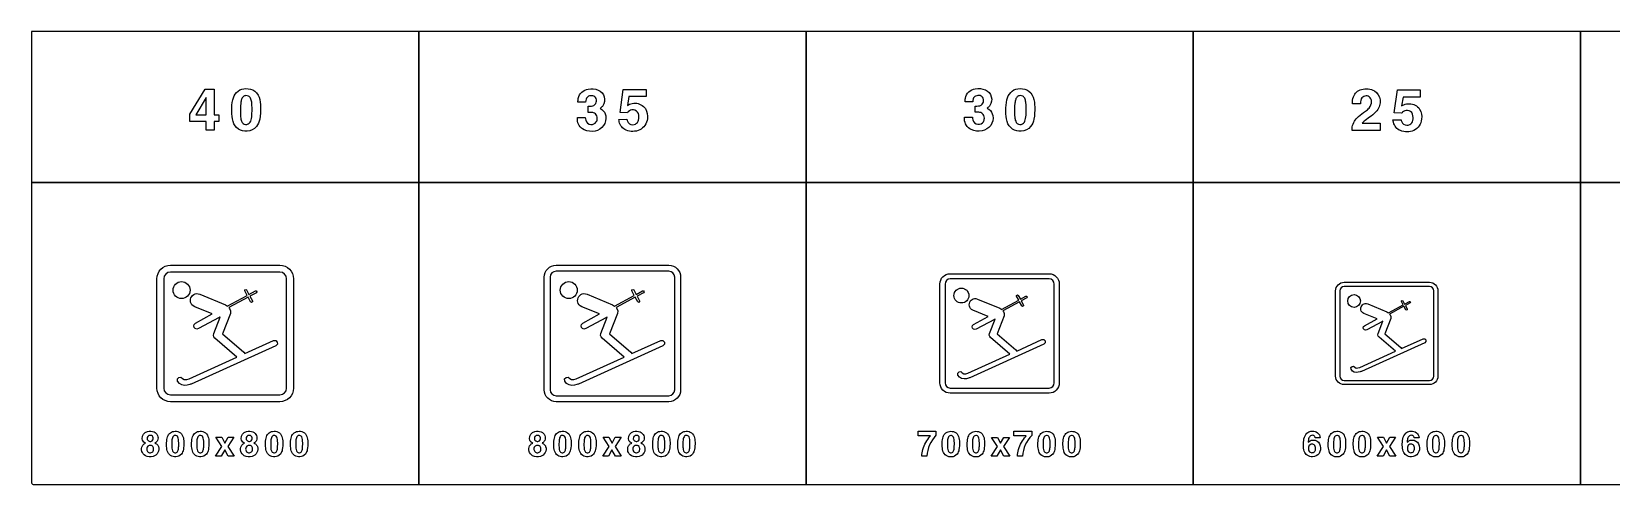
# Model space of a CAD drawing. Extents: x 0 to 18160, y 0 to 2655.
# Drawn here: x 0 to 9262, y 0 to 2655 of the extents above; entities that cross this region are included whole.
import ezdxf

# ---------------------------------------------------------------- set-up
doc = ezdxf.new("R2010")
doc.units = 0
doc.header["$MEASUREMENT"] = 0

msp = doc.modelspace()

# ---------------------------------------------------------------- linework, layer by layer
for points in [[(0, 1770), (2270, 1770), (2270, 2655), (0, 2655)], [(2270, 1770), (4540, 1770), (4540, 2655), (2270, 2655)], [(4540, 1770), (6810, 1770), (6810, 2655), (4540, 2655)], [(6810, 1770), (9080, 1770), (9080, 2655), (6810, 2655)], [(9080, 1770), (11350, 1770), (11350, 2655), (9080, 2655)], [(927.496, 2171.35), (1017.9, 2317.79), (1070.98, 2317.79), (1070.98, 2166.57), (1097.95, 2166.57), (1097.95, 2128.53), (1070.98, 2128.53), (1070.98, 2076.28), (1023.46, 2076.28), (1023.46, 2128.53), (927.496, 2128.53)], [(1023.46, 2269.13), (963.474, 2166.57), (1023.46, 2166.57)], [(2270, 0), (4540, 0), (4540, 1770), (2270, 1770)], [(4540, 0), (6810, 0), (6810, 1770), (4540, 1770)], [(6810, 0), (9080, 0), (9080, 1770), (6810, 1770)], [(9080, 0), (11350, 0), (11350, 1770), (9080, 1770)], [(1115.2, 221.769), (1080.08, 276.319), (1114.84, 276.319), (1133.11, 242.267), (1151.83, 276.319), (1185.98, 276.319), (1150.44, 222.29), (1186.95, 166.272), (1152.4, 166.272), (1132.54, 202.362), (1112.14, 166.272), (1077.99, 166.272)], [(3385.19, 221.769), (3350.07, 276.319), (3384.84, 276.319), (3403.11, 242.267), (3421.83, 276.319), (3455.97, 276.319), (3420.43, 222.29), (3456.95, 166.271), (3422.4, 166.271), (3402.54, 202.361), (3382.14, 166.271), (3347.99, 166.271)], [(5662.41, 221.387), (5627.29, 275.936), (5662.06, 275.936), (5680.33, 241.884), (5699.05, 275.936), (5733.19, 275.936), (5697.65, 221.908), (5734.17, 165.889), (5699.62, 165.889), (5679.76, 201.979), (5659.35, 165.889), (5625.21, 165.889)], [(7925.79, 221.523), (7890.67, 276.072), (7925.43, 276.072), (7943.7, 242.02), (7962.42, 276.072), (7996.57, 276.072), (7961.03, 222.044), (7997.54, 166.025), (7962.99, 166.025), (7943.13, 202.115), (7922.73, 166.025), (7888.58, 166.025)]]:
    msp.add_lwpolyline(points, close=True)
for points in [[(1173.29, 2191.65, -0.0563084), (1179.33, 2254.48, -0.130301), (1201.53, 2298.28, -0.174843), (1243.35, 2319.69, -0.147552), (1296.47, 2313.05, -0.192146), (1333.28, 2269.88, -0.0833996), (1342.52, 2212.85, -0.0545507), (1337.51, 2142.08, -0.116773), (1318.43, 2098, -0.221099), (1263.57, 2070.32, -0.162564), (1212.11, 2082.84, -0.174743), (1180.84, 2128.26, -0.0640867), (1173.37, 2186.95)], [(3199.84, 2150.87), (3246.2, 2150.87, 0.0411845), (3248.26, 2135.66, 0.335066), (3278.75, 2110.39, 0.276505), (3310.74, 2124.92, 0.158203), (3316.31, 2145.65, 0.0878221), (3313.34, 2161.57, 0.217575), (3294.82, 2178.43, 0.0882727), (3273.57, 2181.56), (3262.75, 2181.56), (3262.75, 2216.82, 0.0282129), (3282.34, 2217.42, 0.50028), (3309.32, 2262.91, 0.235001), (3290.79, 2277.96, 0.165496), (3265.12, 2275.67, 0.220849), (3250.9, 2259.12, 0.055705), (3248.02, 2240.92), (3203.2, 2240.92, -0.0488003), (3204.97, 2263.51, -0.30773), (3262.59, 2318.01, -0.146685), (3322.07, 2312.08, -0.469869), (3348.61, 2219.31, -0.0891152), (3336.57, 2207.54), (3332.3, 2204.54, -0.0245333), (3343.48, 2198.14, -0.202429), (3365.75, 2161.45, -0.422325), (3303.08, 2072, -0.154301), (3238.98, 2079.19, -0.287878), (3199.96, 2139.89, -0.0143877)], [(3442.43, 2139.57), (3489.39, 2141.35, 0.0452719), (3495.79, 2125.12, 0.0567733), (3500.53, 2118.25, 0.070207), (3504.95, 2114.77, 0.264984), (3540.97, 2112.87, 0.20748), (3558.38, 2135.98, 0.147389), (3557.24, 2174.01, 0.308532), (3527.86, 2195.42, 0.215743), (3498.08, 2185.19, 0.028781), (3492.71, 2178.95), (3450.09, 2180.96), (3467.91, 2315.64), (3601.95, 2315.64), (3601.95, 2273.77), (3501.51, 2273.77), (3492.55, 2221.76, -0.0211252), (3505.46, 2229.3, -0.121371), (3538.8, 2235.15, -0.244671), (3598.59, 2203.2, -0.173069), (3610.16, 2144.07, -0.256779), (3564.98, 2078.08, -0.199585), (3485.44, 2077.01, -0.245625), (3445.16, 2125.91, -0.0170062)], [(5469.08, 2152.29), (5515.45, 2152.29, 0.0411845), (5517.5, 2137.08, 0.335066), (5547.99, 2111.8, 0.276505), (5579.98, 2126.34, 0.158203), (5585.55, 2147.07, 0.0878221), (5582.59, 2162.99, 0.217575), (5564.07, 2179.85, 0.0882727), (5542.82, 2182.97), (5532, 2182.97), (5532, 2218.24, 0.0282129), (5551.59, 2218.83, 0.50028), (5578.56, 2264.33, 0.235001), (5560.04, 2279.38, 0.165496), (5534.37, 2277.09, 0.220849), (5520.15, 2260.54, 0.055705), (5517.27, 2242.33), (5472.44, 2242.33, -0.0488003), (5474.22, 2264.92, -0.30773), (5531.84, 2319.43, -0.146685), (5591.32, 2313.5, -0.469869), (5617.86, 2220.73, -0.0891152), (5605.81, 2208.96), (5601.55, 2205.96, -0.0245333), (5612.72, 2199.56, -0.202429), (5635, 2162.87, -0.422325), (5572.32, 2073.41, -0.154301), (5508.22, 2080.6, -0.287878), (5469.2, 2141.31, -0.0143877)], [(5711.68, 2191.65, -0.0563084), (5717.72, 2254.48, -0.130301), (5739.91, 2298.28, -0.174843), (5781.74, 2319.69, -0.147552), (5834.86, 2313.05, -0.192146), (5871.67, 2269.88, -0.0833996), (5880.91, 2212.85, -0.0545507), (5875.89, 2142.08, -0.116773), (5856.82, 2098, -0.221099), (5801.96, 2070.32, -0.162564), (5750.5, 2082.84, -0.174743), (5719.22, 2128.26, -0.0640867), (5711.76, 2186.95)], [(7741.06, 2074.79, -0.0640343), (7742.32, 2095.72, -0.161687), (7778.14, 2156.27, -0.0283718), (7819.97, 2188.65, 0.0545111), (7840.86, 2206.58, 0.192461), (7855.83, 2246.12, 0.234238), (7842.24, 2272.5, 0.196223), (7816.93, 2277.28, 0.252425), (7795.01, 2260.1, 0.0856617), (7790.86, 2243.08, 0.0202329), (7790.15, 2231.39), (7743.51, 2231.39, -0.0983795), (7749.55, 2272.7, -0.245047), (7795.72, 2315.83, -0.207102), (7872.69, 2307.49, -0.233443), (7905.15, 2255.16, -0.20961), (7886.99, 2190.98, -0.0785124), (7853.06, 2159.51, 0.0107372), (7817.24, 2133.72, 0.0665092), (7801.37, 2117.68), (7905.86, 2117.68), (7905.86, 2074.79)], [(1224.67, 2161.12, 0.0124589), (1225.19, 2154.8, 0.0668192), (1230.8, 2129.4, 0.615362), (1281.7, 2123.79, 0.0726881), (1287.15, 2136.83, 0.0588562), (1291.85, 2174.11, 0.0389037), (1290.23, 2241.09, 0.084671), (1283.64, 2264.43, 0.156013), (1272.18, 2276.6, 0.143208), (1256.47, 2279.56, 0.172584), (1240.71, 2273.36, 0.132565), (1230.76, 2257.8, 0.0498315), (1226.21, 2236.08, 0.0368731)], [(5763.06, 2161.12, 0.0124589), (5763.57, 2154.8, 0.0668192), (5769.18, 2129.4, 0.615362), (5820.09, 2123.79, 0.0726881), (5825.54, 2136.83, 0.0588562), (5830.24, 2174.11, 0.0389037), (5828.62, 2241.09, 0.084671), (5822.02, 2264.43, 0.156013), (5810.57, 2276.6, 0.143208), (5794.85, 2279.56, 0.172584), (5779.09, 2273.36, 0.132565), (5769.14, 2257.8, 0.0498315), (5764.6, 2236.08, 0.0368731)], [(7981.21, 2136.73), (8028.17, 2138.5, 0.0452719), (8034.56, 2122.27, 0.0567733), (8039.3, 2115.4, 0.070207), (8043.73, 2111.92, 0.264984), (8079.74, 2110.03, 0.20748), (8097.16, 2133.13, 0.147389), (8096.02, 2171.17, 0.308532), (8066.63, 2192.57, 0.215743), (8036.85, 2182.34, 0.028781), (8031.48, 2176.1), (7988.87, 2178.12), (8006.68, 2312.79), (8140.72, 2312.79), (8140.72, 2270.93), (8040.29, 2270.93), (8031.33, 2218.92, -0.0211252), (8044.24, 2226.46, -0.121371), (8077.57, 2232.3, -0.244671), (8137.37, 2200.35, -0.173069), (8148.94, 2141.23, -0.256779), (8103.76, 2075.23, -0.199585), (8024.22, 2074.17, -0.245625), (7983.93, 2123.06, -0.0170062)], [(2270, 1770), (0, 1770), (0.01, 10.02, 0.414794), (10.02, 0.01), (2270, 0)], [(815, 485, -0.414213), (735, 565), (735, 1205, -0.414213), (815, 1285), (1455, 1285, -0.414213), (1535, 1205), (1535, 565, -0.414213), (1455, 485)], [(815, 525), (1455, 525, 0.414213), (1495, 565), (1495, 1205, 0.414213), (1455, 1245), (815, 1245, 0.414213), (775, 1205), (775, 565, 0.414213)], [(3075, 485, -0.414213), (3005, 555), (3005, 1215, -0.414213), (3075, 1285), (3735, 1285, -0.414213), (3805, 1215), (3805, 555, -0.414213), (3735, 485)], [(3075, 520), (3735, 520, 0.414213), (3770, 555), (3770, 1215, 0.414213), (3735, 1250), (3075, 1250, 0.414213), (3040, 1215), (3040, 555, 0.414213)], [(5385, 535, -0.414213), (5325, 595), (5325, 1175, -0.414213), (5385, 1235), (5965, 1235, -0.414213), (6025, 1175), (6025, 595, -0.414213), (5965, 535)], [(5385, 565), (5965, 565, 0.414213), (5995, 595), (5995, 1175, 0.414213), (5965, 1205), (5385, 1205, 0.414213), (5355, 1175), (5355, 595, 0.414213)], [(829.287, 1139.21, -1), (929.1, 1139.21, -1)], [(1249.75, 767.454), (1418.03, 843.633), (1430.95, 843.881), (1439.65, 834.921), (1440.71, 822.473), (1431.46, 812.899), (936.276, 588.541, -0.0146165), (932.001, 587.039), (927.356, 585.354), (912.282, 581.744), (896.379, 580.886), (880.631, 583.509), (866.77, 591.107), (855.597, 605.013), (854.569, 618.538), (863.287, 627.52), (875.688, 629.101), (884.888, 621.281), (895.069, 614.81), (909.537, 615.367), (922.856, 619.477), (1203.38, 746.462), (1074.77, 857.194), (1068.48, 864.38), (1065.47, 873.822), (1067.74, 885.113), (1104.94, 979.947), (1102.17, 980.665), (1100.41, 979.433), (978.722, 913.233), (968.163, 910.565), (959.362, 913.645), (953.581, 920.625), (951.069, 929.45), (953.075, 938.481), (960.879, 945.873), (1058.67, 999.242), (956.097, 1041.53), (946.787, 1046.66), (939.756, 1053.02), (934.975, 1060.62), (932.213, 1068.62), (930.955, 1077.04), (932.213, 1085.46), (934.475, 1093.67), (938.501, 1101.26), (943.776, 1107.83), (950.566, 1113.17), (958.106, 1117.07), (966.901, 1118.71), (976.458, 1118.3), (986.768, 1115.43), (1136.36, 1053.64), (1142.15, 1049.94), (1147.22, 1045.92), (1263.06, 1108.58), (1249.19, 1134.46), (1249.19, 1140.28), (1254.99, 1143.45), (1260.25, 1140.09), (1273.94, 1114.46), (1311.76, 1134.93), (1317.39, 1134.93), (1320.56, 1129.12), (1317.64, 1124.11), (1279.74, 1103.61), (1294.78, 1075.45), (1294.78, 1069.84), (1288.97, 1066.67), (1283.96, 1069.6), (1268.88, 1097.74), (1156.27, 1036.82), (1160.76, 1031.47), (1166.54, 1017.92), (1165.28, 1002.12), (1118.27, 883.059), (1243.99, 774.882)], [(3099.29, 1139.21, -1), (3199.1, 1139.21, -1)], [(3519.75, 767.454), (3688.03, 843.633), (3700.95, 843.881), (3709.64, 834.921), (3710.71, 822.473), (3701.46, 812.899), (3206.28, 588.541, -0.0146165), (3202, 587.039), (3197.36, 585.354), (3182.28, 581.744), (3166.38, 580.886), (3150.63, 583.509), (3136.77, 591.107), (3125.6, 605.013), (3124.57, 618.538), (3133.29, 627.52), (3145.69, 629.101), (3154.89, 621.281), (3165.07, 614.81), (3179.54, 615.367), (3192.86, 619.477), (3473.38, 746.462), (3344.77, 857.194), (3338.48, 864.38), (3335.47, 873.822), (3337.74, 885.113), (3374.94, 979.947), (3372.17, 980.665), (3370.41, 979.433), (3248.72, 913.233), (3238.16, 910.565), (3229.36, 913.645), (3223.58, 920.625), (3221.07, 929.45), (3223.07, 938.481), (3230.88, 945.873), (3328.67, 999.242), (3226.1, 1041.53), (3216.79, 1046.66), (3209.76, 1053.02), (3204.97, 1060.62), (3202.21, 1068.62), (3200.95, 1077.04), (3202.21, 1085.46), (3204.47, 1093.67), (3208.5, 1101.26), (3213.78, 1107.83), (3220.57, 1113.17), (3228.11, 1117.07), (3236.9, 1118.71), (3246.46, 1118.3), (3256.77, 1115.43), (3406.36, 1053.64), (3412.15, 1049.94), (3417.22, 1045.92), (3533.06, 1108.58), (3519.19, 1134.46), (3519.19, 1140.28), (3524.99, 1143.45), (3530.25, 1140.09), (3543.94, 1114.46), (3581.76, 1134.93), (3587.39, 1134.93), (3590.56, 1129.12), (3587.64, 1124.11), (3549.74, 1103.61), (3564.78, 1075.45), (3564.78, 1069.84), (3558.97, 1066.67), (3553.96, 1069.6), (3538.88, 1097.74), (3426.27, 1036.82), (3430.76, 1031.47), (3436.54, 1017.92), (3435.28, 1002.12), (3388.27, 883.059), (3513.99, 774.882)], [(5407.5, 1107.43, -1), (5494.84, 1107.43, -1)], [(7695, 585, -0.414213), (7645, 635), (7645, 1135, -0.414213), (7695, 1185), (8195, 1185, -0.414213), (8245, 1135), (8245, 635, -0.414213), (8195, 585)], [(7695, 610), (8195, 610, 0.414213), (8220, 635), (8220, 1135, 0.414213), (8195, 1160), (7695, 1160, 0.414213), (7670, 1135), (7670, 635, 0.414213)], [(7715.72, 1075.66, -1), (7790.57, 1075.66, -1)], [(5775.41, 782.148), (5922.65, 848.804), (5933.96, 849.021), (5941.56, 841.181), (5942.5, 830.288), (5934.4, 821.911), (5501.12, 625.598, -0.0146165), (5497.38, 624.285), (5493.31, 622.81), (5480.12, 619.651), (5466.21, 618.9), (5452.43, 621.196), (5440.3, 627.844), (5430.52, 640.012), (5429.62, 651.845), (5437.25, 659.705), (5448.1, 661.089), (5456.15, 654.246), (5465.06, 648.584), (5477.72, 649.071), (5489.37, 652.668), (5734.83, 763.779), (5622.3, 860.67), (5616.8, 866.958), (5614.16, 875.219), (5616.14, 885.099), (5648.7, 968.079), (5646.28, 968.707), (5644.74, 967.629), (5538.26, 909.704), (5529.02, 907.37), (5521.32, 910.065), (5516.26, 916.172), (5514.06, 923.894), (5515.82, 931.796), (5522.64, 938.264), (5608.21, 984.962), (5518.46, 1021.96), (5510.31, 1026.45), (5504.16, 1032.02), (5499.98, 1038.67), (5497.56, 1045.67), (5496.46, 1053.04), (5497.56, 1060.4), (5499.54, 1067.58), (5503.06, 1074.23), (5507.68, 1079.98), (5513.62, 1084.65), (5520.22, 1088.06), (5527.91, 1089.5), (5536.28, 1089.14), (5545.3, 1086.62), (5676.19, 1032.56), (5681.26, 1029.33), (5685.69, 1025.8), (5787.05, 1080.63), (5774.92, 1103.28), (5774.92, 1108.37), (5779.99, 1111.14), (5784.6, 1108.2), (5796.57, 1085.78), (5829.67, 1103.69), (5834.59, 1103.69), (5837.37, 1098.61), (5834.81, 1094.22), (5801.64, 1076.28), (5814.8, 1051.64), (5814.8, 1046.73), (5809.73, 1043.96), (5805.34, 1046.52), (5792.14, 1071.14), (5693.61, 1017.84), (5697.54, 1013.16), (5702.6, 1001.31), (5701.5, 987.476), (5660.36, 883.302), (5770.36, 788.647)], [(8031.07, 796.841), (8157.28, 853.975), (8166.96, 854.161), (8173.48, 847.441), (8174.28, 838.104), (8167.35, 830.924), (7795.96, 662.656, -0.0146165), (7792.75, 661.53), (7789.27, 660.266), (7777.96, 657.558), (7766.03, 656.914), (7754.22, 658.882), (7743.83, 664.58), (7735.45, 675.01), (7734.68, 685.153), (7741.22, 691.89), (7750.52, 693.076), (7757.42, 687.211), (7765.05, 682.358), (7775.9, 682.775), (7785.89, 685.858), (7996.28, 781.096), (7899.83, 864.146), (7895.11, 869.535), (7892.85, 876.616), (7894.55, 885.085), (7922.45, 956.21), (7920.38, 956.749), (7919.06, 955.825), (7827.79, 906.175), (7819.87, 904.174), (7813.27, 906.484), (7808.94, 911.719), (7807.05, 918.338), (7808.56, 925.111), (7814.41, 930.655), (7887.76, 970.681), (7810.82, 1002.4), (7803.84, 1006.25), (7798.57, 1011.02), (7794.98, 1016.71), (7792.91, 1022.72), (7791.97, 1029.03), (7792.91, 1035.34), (7794.61, 1041.5), (7797.63, 1047.2), (7801.58, 1052.12), (7806.67, 1056.12), (7812.33, 1059.05), (7818.93, 1060.28), (7826.09, 1059.98), (7833.83, 1057.82), (7946.02, 1011.48), (7950.36, 1008.71), (7954.17, 1005.69), (8041.04, 1052.69), (8030.64, 1072.1), (8030.64, 1076.46), (8035, 1078.84), (8038.94, 1076.31), (8049.21, 1057.1), (8077.57, 1072.44), (8081.79, 1072.44), (8084.17, 1068.09), (8081.98, 1064.33), (8053.55, 1048.96), (8064.83, 1027.84), (8064.83, 1023.63), (8060.48, 1021.25), (8056.72, 1023.45), (8045.41, 1044.55), (7960.95, 998.867), (7964.32, 994.852), (7968.66, 984.692), (7967.71, 972.837), (7932.45, 883.544), (8026.74, 802.412)], [(667.968, 242.323, -0.0382282), (664.485, 243.627, -0.270406), (649.106, 267.703, -0.377372), (679.437, 309.622, -0.15371), (717.921, 307.513, -0.416366), (738.324, 258.058, -0.173733), (723.774, 243.674), (722.328, 242.987, -0.0479914), (731.997, 238.034, -0.173856), (743.608, 221.873, -0.440125), (712.542, 164.243, -0.184), (667.115, 168.106, -0.410286), (649.627, 226.897, -0.151435), (664.035, 240.357)], [(677.305, 267.821, 0.0587981), (678.182, 263.887, 0.18403), (685.267, 254.717, 0.217144), (702.684, 253.485, 0.192437), (710.883, 260.57, 0.157808), (712.542, 273.982, 0.166677), (707.968, 282.821, 0.173614), (695.954, 287.323, 0.2359), (681.001, 280.902, 0.184791)], [(791.138, 234.258, -0.0563084), (794.763, 271.959, -0.130301), (808.081, 298.238, -0.174843), (833.176, 311.082, -0.147552), (865.048, 307.101, -0.192146), (887.133, 281.201, -0.0833996), (892.678, 246.983, -0.0545507), (889.668, 204.518, -0.116773), (878.223, 178.073, -0.221099), (845.308, 161.461, -0.162564), (814.432, 168.973, -0.174743), (795.664, 196.224, -0.0640867), (791.185, 231.438)], [(821.967, 215.94, 0.0124589), (822.275, 212.149, 0.0668192), (825.64, 196.912, 0.615362), (856.185, 193.547, 0.0726881), (859.455, 201.367, 0.0588562), (862.275, 223.736, 0.0389037), (861.304, 263.926, 0.084671), (857.346, 277.93, 0.156013), (850.474, 285.229, 0.143208), (841.043, 287.006, 0.172584), (831.588, 283.286, 0.132565), (825.616, 273.949, 0.0498315), (822.891, 260.916, 0.0368731)], [(937.884, 234.249, -0.0563084), (941.51, 271.95, -0.130301), (954.827, 298.23, -0.174843), (979.922, 311.073, -0.147552), (1011.79, 307.092, -0.192146), (1033.88, 281.192, -0.0833996), (1039.42, 246.974, -0.0545507), (1036.41, 204.509, -0.116773), (1024.97, 178.064, -0.221099), (992.055, 161.452, -0.162564), (961.178, 168.964, -0.174743), (942.41, 196.215, -0.0640867), (937.931, 231.429)], [(968.713, 215.931, 0.0124589), (969.021, 212.14, 0.0668192), (972.386, 196.903, 0.615362), (1002.93, 193.538, 0.0726881), (1006.2, 201.358, 0.0588562), (1009.02, 223.727, 0.0389037), (1008.05, 263.917, 0.084671), (1004.09, 277.922, 0.156013), (997.22, 285.22, 0.143208), (987.789, 286.997, 0.172584), (978.334, 283.277, 0.132565), (972.363, 273.94, 0.0498315), (969.637, 260.907, 0.0368731)], [(1248.01, 242.296, -0.0382282), (1244.53, 243.599, -0.270406), (1229.15, 267.675, -0.377372), (1259.48, 309.594, -0.15371), (1297.96, 307.485, -0.416366), (1318.36, 258.03, -0.173733), (1303.82, 243.646), (1302.37, 242.959, -0.0479914), (1312.04, 238.007, -0.173856), (1323.65, 221.846, -0.440125), (1292.58, 164.215, -0.184), (1247.16, 168.078, -0.410286), (1229.67, 226.869, -0.151435), (1244.08, 240.329)], [(1257.35, 267.793, 0.0587981), (1258.22, 263.86, 0.18403), (1265.31, 254.689, 0.217144), (1282.73, 253.457, 0.192437), (1290.92, 260.542, 0.157808), (1292.58, 273.955, 0.166677), (1288.01, 282.793, 0.173614), (1276, 287.296, 0.2359), (1261.04, 280.874, 0.184791)], [(1371.18, 234.284, -0.0563084), (1374.8, 271.986, -0.130301), (1388.12, 298.265, -0.174843), (1413.22, 311.109, -0.147552), (1445.09, 307.128, -0.192146), (1467.17, 281.228, -0.0833996), (1472.72, 247.01, -0.0545507), (1469.71, 204.545, -0.116773), (1458.26, 178.1, -0.221099), (1425.35, 161.488, -0.162564), (1394.47, 169, -0.174743), (1375.71, 196.251, -0.0640867), (1371.23, 231.465)], [(1402.01, 215.967, 0.0124589), (1402.32, 212.175, 0.0668192), (1405.68, 196.939, 0.615362), (1436.23, 193.574, 0.0726881), (1439.5, 201.394, 0.0588562), (1442.32, 223.763, 0.0389037), (1441.34, 263.953, 0.084671), (1437.39, 277.957, 0.156013), (1430.52, 285.256, 0.143208), (1421.08, 287.033, 0.172584), (1411.63, 283.313, 0.132565), (1405.66, 273.976, 0.0498315), (1402.93, 260.943, 0.0368731)], [(1517.93, 234.312, -0.0563084), (1521.55, 272.013, -0.130301), (1534.87, 298.293, -0.174843), (1559.96, 311.136, -0.147552), (1591.84, 307.155, -0.192146), (1613.92, 281.255, -0.0833996), (1619.47, 247.037, -0.0545507), (1616.46, 204.573, -0.116773), (1605.01, 178.127, -0.221099), (1572.1, 161.516, -0.162564), (1541.22, 169.028, -0.174743), (1522.45, 196.279, -0.0640867), (1517.97, 231.492)], [(1548.75, 215.994, 0.0124589), (1549.06, 212.203, 0.0668192), (1552.43, 196.966, 0.615362), (1582.97, 193.601, 0.0726881), (1586.24, 201.421, 0.0588562), (1589.06, 223.791, 0.0389037), (1588.09, 263.98, 0.084671), (1584.13, 277.985, 0.156013), (1577.26, 285.283, 0.143208), (1567.83, 287.061, 0.172584), (1558.38, 283.34, 0.132565), (1552.4, 274.004, 0.0498315), (1549.68, 260.971, 0.0368731)], [(2937.96, 242.323, -0.0382282), (2934.48, 243.627, -0.270406), (2919.1, 267.702, -0.377372), (2949.43, 309.622, -0.15371), (2987.91, 307.513, -0.416366), (3008.32, 258.058, -0.173733), (2993.77, 243.674), (2992.32, 242.987, -0.0479914), (3001.99, 238.034, -0.173856), (3013.6, 221.873, -0.440125), (2982.54, 164.243, -0.184), (2937.11, 168.105, -0.410286), (2919.62, 226.897, -0.151435), (2934.03, 240.357)], [(2947.3, 267.821, 0.0587981), (2948.18, 263.887, 0.18403), (2955.26, 254.717, 0.217144), (2972.68, 253.485, 0.192437), (2980.88, 260.57, 0.157808), (2982.54, 273.982, 0.166677), (2977.96, 282.821, 0.173614), (2965.95, 287.323, 0.2359), (2951, 280.902, 0.184791)], [(3061.13, 234.257, -0.0563084), (3064.76, 271.959, -0.130301), (3078.07, 298.238, -0.174843), (3103.17, 311.082, -0.147552), (3135.04, 307.101, -0.192146), (3157.13, 281.2, -0.0833996), (3162.67, 246.982, -0.0545507), (3159.66, 204.518, -0.116773), (3148.22, 178.073, -0.221099), (3115.3, 161.461, -0.162564), (3084.43, 168.973, -0.174743), (3065.66, 196.224, -0.0640867), (3061.18, 231.437)], [(3091.96, 215.94, 0.0124589), (3092.27, 212.148, 0.0668192), (3095.63, 196.911, 0.615362), (3126.18, 193.546, 0.0726881), (3129.45, 201.366, 0.0588562), (3132.27, 223.736, 0.0389037), (3131.3, 263.926, 0.084671), (3127.34, 277.93, 0.156013), (3120.47, 285.229, 0.143208), (3111.04, 287.006, 0.172584), (3101.58, 283.286, 0.132565), (3095.61, 273.949, 0.0498315), (3092.89, 260.916, 0.0368731)], [(3207.88, 234.248, -0.0563084), (3211.5, 271.95, -0.130301), (3224.82, 298.229, -0.174843), (3249.92, 311.073, -0.147552), (3281.79, 307.092, -0.192146), (3303.87, 281.192, -0.0833996), (3309.42, 246.974, -0.0545507), (3306.41, 204.509, -0.116773), (3294.96, 178.064, -0.221099), (3262.05, 161.452, -0.162564), (3231.17, 168.964, -0.174743), (3212.4, 196.215, -0.0640867), (3207.93, 231.428)], [(3238.71, 215.931, 0.0124589), (3239.02, 212.139, 0.0668192), (3242.38, 196.902, 0.615362), (3272.93, 193.537, 0.0726881), (3276.2, 201.357, 0.0588562), (3279.02, 223.727, 0.0389037), (3278.04, 263.917, 0.084671), (3274.09, 277.921, 0.156013), (3267.21, 285.22, 0.143208), (3257.78, 286.997, 0.172584), (3248.33, 283.277, 0.132565), (3242.36, 273.94, 0.0498315), (3239.63, 260.907, 0.0368731)], [(3518, 242.296, -0.0382282), (3514.52, 243.599, -0.270406), (3499.14, 267.675, -0.377372), (3529.47, 309.594, -0.15371), (3567.96, 307.485, -0.416366), (3588.36, 258.03, -0.173733), (3573.81, 243.646), (3572.36, 242.959, -0.0479914), (3582.03, 238.007, -0.173856), (3593.64, 221.845, -0.440125), (3562.58, 164.215, -0.184), (3517.15, 168.078, -0.410286), (3499.66, 226.869, -0.151435), (3514.07, 240.329)], [(3527.34, 267.793, 0.0587981), (3528.22, 263.86, 0.18403), (3535.3, 254.689, 0.217144), (3552.72, 253.457, 0.192437), (3560.92, 260.542, 0.157808), (3562.58, 273.954, 0.166677), (3558, 282.793, 0.173614), (3545.99, 287.296, 0.2359), (3531.04, 280.874, 0.184791)], [(3641.17, 234.284, -0.0563084), (3644.8, 271.986, -0.130301), (3658.12, 298.265, -0.174843), (3683.21, 311.109, -0.147552), (3715.08, 307.128, -0.192146), (3737.17, 281.227, -0.0833996), (3742.71, 247.009, -0.0545507), (3739.7, 204.545, -0.116773), (3728.26, 178.099, -0.221099), (3695.34, 161.488, -0.162564), (3664.47, 169, -0.174743), (3645.7, 196.251, -0.0640867), (3641.22, 231.464)], [(3672, 215.967, 0.0124589), (3672.31, 212.175, 0.0668192), (3675.68, 196.938, 0.615362), (3706.22, 193.573, 0.0726881), (3709.49, 201.393, 0.0588562), (3712.31, 223.763, 0.0389037), (3711.34, 263.953, 0.084671), (3707.38, 277.957, 0.156013), (3700.51, 285.256, 0.143208), (3691.08, 287.033, 0.172584), (3681.62, 283.313, 0.132565), (3675.65, 273.976, 0.0498315), (3672.93, 260.943, 0.0368731)], [(3787.92, 234.312, -0.0563084), (3791.54, 272.013, -0.130301), (3804.86, 298.293, -0.174843), (3829.96, 311.136, -0.147552), (3861.83, 307.155, -0.192146), (3883.91, 281.255, -0.0833996), (3889.46, 247.037, -0.0545507), (3886.45, 204.572, -0.116773), (3875, 178.127, -0.221099), (3842.09, 161.515, -0.162564), (3811.21, 169.027, -0.174743), (3792.45, 196.278, -0.0640867), (3787.97, 231.492)], [(3818.75, 215.994, 0.0124589), (3819.06, 212.203, 0.0668192), (3822.42, 196.966, 0.615362), (3852.97, 193.601, 0.0726881), (3856.24, 201.421, 0.0588562), (3859.06, 223.79, 0.0389037), (3858.09, 263.98, 0.084671), (3854.13, 277.985, 0.156013), (3847.26, 285.283, 0.143208), (3837.82, 287.06, 0.172584), (3828.37, 283.34, 0.132565), (3822.4, 274.004, 0.0498315), (3819.67, 260.97, 0.0368731)], [(5197.97, 311.538), (5301.72, 311.538), (5301.72, 287.747, 0.17337), (5248.52, 165.709), (5218.19, 165.709, -0.0554097), (5224.99, 205.33, -0.10295), (5266.79, 281.111), (5270.2, 285.353), (5197.97, 285.353)], [(5338.35, 233.875, -0.0563084), (5341.98, 271.576, -0.130301), (5355.29, 297.856, -0.174843), (5380.39, 310.699, -0.147552), (5412.26, 306.718, -0.192146), (5434.35, 280.818, -0.0833996), (5439.89, 246.6, -0.0545507), (5436.88, 204.136, -0.116773), (5425.44, 177.69, -0.221099), (5392.52, 161.079, -0.162564), (5361.65, 168.591, -0.174743), (5342.88, 195.842, -0.0640867), (5338.4, 231.055)], [(5369.18, 215.557, 0.0124589), (5369.49, 211.766, 0.0668192), (5372.85, 196.529, 0.615362), (5403.4, 193.164, 0.0726881), (5406.67, 200.984, 0.0588562), (5409.49, 223.354, 0.0389037), (5408.52, 263.543, 0.084671), (5404.56, 277.548, 0.156013), (5397.69, 284.846, 0.143208), (5388.26, 286.624, 0.172584), (5378.8, 282.903, 0.132565), (5372.83, 273.567, 0.0498315), (5370.1, 260.534, 0.0368731)], [(5485.1, 233.866, -0.0563084), (5488.72, 271.567, -0.130301), (5502.04, 297.847, -0.174843), (5527.14, 310.69, -0.147552), (5559.01, 306.709, -0.192146), (5581.09, 280.809, -0.0833996), (5586.64, 246.591, -0.0545507), (5583.63, 204.127, -0.116773), (5572.18, 177.681, -0.221099), (5539.27, 161.07, -0.162564), (5508.39, 168.582, -0.174743), (5489.62, 195.833, -0.0640867), (5485.14, 231.046)], [(5515.93, 215.548, 0.0124589), (5516.23, 211.757, 0.0668192), (5519.6, 196.52, 0.615362), (5550.14, 193.155, 0.0726881), (5553.41, 200.975, 0.0588562), (5556.23, 223.345, 0.0389037), (5555.26, 263.534, 0.084671), (5551.31, 277.539, 0.156013), (5544.43, 284.837, 0.143208), (5535, 286.615, 0.172584), (5525.55, 282.894, 0.132565), (5519.58, 273.558, 0.0498315), (5516.85, 260.525, 0.0368731)], [(5759.16, 311.51), (5862.9, 311.51), (5862.9, 287.719, 0.17337), (5809.7, 165.681), (5779.37, 165.681, -0.0554097), (5786.17, 205.302, -0.10295), (5827.97, 281.084), (5831.39, 285.325), (5759.16, 285.325)], [(5899.54, 233.902, -0.0563084), (5903.16, 271.603, -0.130301), (5916.48, 297.883, -0.174843), (5941.57, 310.726, -0.147552), (5973.45, 306.745, -0.192146), (5995.53, 280.845, -0.0833996), (6001.08, 246.627, -0.0545507), (5998.07, 204.162, -0.116773), (5986.62, 177.717, -0.221099), (5953.71, 161.106, -0.162564), (5922.83, 168.618, -0.174743), (5904.06, 195.869, -0.0640867), (5899.58, 231.082)], [(5930.36, 215.584, 0.0124589), (5930.67, 211.793, 0.0668192), (5934.04, 196.556, 0.615362), (5964.58, 193.191, 0.0726881), (5967.85, 201.011, 0.0588562), (5970.67, 223.381, 0.0389037), (5969.7, 263.57, 0.084671), (5965.74, 277.575, 0.156013), (5958.87, 284.873, 0.143208), (5949.44, 286.651, 0.172584), (5939.99, 282.93, 0.132565), (5934.01, 273.594, 0.0498315), (5931.29, 260.561, 0.0368731)], [(6046.28, 233.929, -0.0563084), (6049.91, 271.631, -0.130301), (6063.22, 297.91, -0.174843), (6088.32, 310.754, -0.147552), (6120.19, 306.773, -0.192146), (6142.28, 280.872, -0.0833996), (6147.82, 246.654, -0.0545507), (6144.81, 204.19, -0.116773), (6133.37, 177.744, -0.221099), (6100.45, 161.133, -0.162564), (6069.58, 168.645, -0.174743), (6050.81, 195.896, -0.0640867), (6046.33, 231.109)], [(6077.11, 215.612, 0.0124589), (6077.42, 211.82, 0.0668192), (6080.78, 196.583, 0.615362), (6111.33, 193.218, 0.0726881), (6114.6, 201.038, 0.0588562), (6117.42, 223.408, 0.0389037), (6116.45, 263.597, 0.084671), (6112.49, 277.602, 0.156013), (6105.62, 284.901, 0.143208), (6096.19, 286.678, 0.172584), (6086.73, 282.958, 0.132565), (6080.76, 273.621, 0.0498315), (6078.04, 260.588, 0.0368731)], [(7553.86, 273.901), (7525.61, 273.901, 0.0333099), (7523.62, 279.233, 0.308433), (7507.89, 287.93, 0.256298), (7491.16, 277.717, 0.0718547), (7486.8, 266.674, 0.0422837), (7483.79, 247.859, -0.0343264), (7495.07, 255.821, -0.198215), (7524.83, 258.546, -0.294049), (7555.09, 226.603, -0.195966), (7547.53, 181.769, -0.251599), (7509.24, 161.911, -0.162734), (7477.67, 171.224, -0.142524), (7461.25, 194.636, -0.0867955), (7455.85, 229.162, -0.0561633), (7459.19, 267.835, -0.143087), (7476.02, 299.778, -0.165016), (7500.4, 311.366, -0.137094), (7531.63, 307.598, -0.238813), (7552.18, 282.1, -0.0169871)], [(7601.73, 234.02, -0.0563084), (7605.35, 271.721, -0.130301), (7618.67, 298.001, -0.174843), (7643.77, 310.845, -0.147552), (7675.64, 306.864, -0.192146), (7697.72, 280.963, -0.0833996), (7703.27, 246.745, -0.0545507), (7700.26, 204.281, -0.116773), (7688.81, 177.835, -0.221099), (7655.9, 161.224, -0.162564), (7625.02, 168.736, -0.174743), (7606.25, 195.987, -0.0640867), (7601.78, 231.2)], [(7632.56, 215.702, 0.0124589), (7632.86, 211.911, 0.0668192), (7636.23, 196.674, 0.615362), (7666.78, 193.309, 0.0726881), (7670.05, 201.129, 0.0588562), (7672.86, 223.499, 0.0389037), (7671.89, 263.688, 0.084671), (7667.94, 277.693, 0.156013), (7661.06, 284.992, 0.143208), (7651.63, 286.769, 0.172584), (7642.18, 283.049, 0.132565), (7636.21, 273.712, 0.0498315), (7633.48, 260.679, 0.0368731)], [(7748.47, 234.02, -0.0563084), (7752.1, 271.721, -0.130301), (7765.42, 298.001, -0.174843), (7790.51, 310.845, -0.147552), (7822.38, 306.864, -0.192146), (7844.47, 280.963, -0.0833996), (7850.01, 246.745, -0.0545507), (7847, 204.281, -0.116773), (7835.56, 177.835, -0.221099), (7802.64, 161.224, -0.162564), (7771.77, 168.736, -0.174743), (7753, 195.987, -0.0640867), (7748.52, 231.2)], [(7779.3, 215.702, 0.0124589), (7779.61, 211.911, 0.0668192), (7782.98, 196.674, 0.615362), (7813.52, 193.309, 0.0726881), (7816.79, 201.129, 0.0588562), (7819.61, 223.499, 0.0389037), (7818.64, 263.688, 0.084671), (7814.68, 277.693, 0.156013), (7807.81, 284.992, 0.143208), (7798.38, 286.769, 0.172584), (7788.92, 283.049, 0.132565), (7782.95, 273.712, 0.0498315), (7780.23, 260.679, 0.0368731)], [(8133.77, 273.892), (8105.52, 273.892, 0.0333099), (8103.53, 279.224, 0.308433), (8087.8, 287.92, 0.256298), (8071.07, 277.707, 0.0718547), (8066.71, 266.664, 0.0422837), (8063.7, 247.849, -0.0343264), (8074.98, 255.811, -0.198215), (8104.74, 258.536, -0.294049), (8135, 226.593, -0.195966), (8127.44, 181.759, -0.251599), (8089.15, 161.902, -0.162734), (8057.58, 171.214, -0.142524), (8041.16, 194.627, -0.0867955), (8035.76, 229.153, -0.0561633), (8039.1, 267.826, -0.143087), (8055.93, 299.769, -0.165016), (8080.31, 311.356, -0.137094), (8111.54, 307.589, -0.238813), (8132.09, 282.091, -0.0169871)], [(8181.64, 234.038, -0.0563084), (8185.26, 271.739, -0.130301), (8198.58, 298.019, -0.174843), (8223.68, 310.862, -0.147552), (8255.55, 306.881, -0.192146), (8277.63, 280.981, -0.0833996), (8283.18, 246.763, -0.0545507), (8280.17, 204.298, -0.116773), (8268.72, 177.853, -0.221099), (8235.81, 161.242, -0.162564), (8204.93, 168.754, -0.174743), (8186.16, 196.005, -0.0640867), (8181.69, 231.218)], [(8212.47, 215.72, 0.0124589), (8212.78, 211.929, 0.0668192), (8216.14, 196.692, 0.615362), (8246.69, 193.327, 0.0726881), (8249.96, 201.147, 0.0588562), (8252.78, 223.517, 0.0389037), (8251.8, 263.706, 0.084671), (8247.85, 277.711, 0.156013), (8240.97, 285.009, 0.143208), (8231.54, 286.787, 0.172584), (8222.09, 283.066, 0.132565), (8216.12, 273.73, 0.0498315), (8213.39, 260.697, 0.0368731)], [(8328.38, 234.065, -0.0563084), (8332.01, 271.767, -0.130301), (8345.33, 298.046, -0.174843), (8370.42, 310.89, -0.147552), (8402.29, 306.909, -0.192146), (8424.38, 281.008, -0.0833996), (8429.92, 246.79, -0.0545507), (8426.92, 204.326, -0.116773), (8415.47, 177.88, -0.221099), (8382.55, 161.269, -0.162564), (8351.68, 168.781, -0.174743), (8332.91, 196.032, -0.0640867), (8328.43, 231.245)], [(8359.21, 215.748, 0.0124589), (8359.52, 211.956, 0.0668192), (8362.89, 196.719, 0.615362), (8393.43, 193.354, 0.0726881), (8396.7, 201.174, 0.0588562), (8399.52, 223.544, 0.0389037), (8398.55, 263.733, 0.084671), (8394.59, 277.738, 0.156013), (8387.72, 285.037, 0.143208), (8378.29, 286.814, 0.172584), (8368.84, 283.094, 0.132565), (8362.86, 273.757, 0.0498315), (8360.14, 260.724, 0.0368731)], [(674.84, 207.087, 0.0490068), (675.765, 200.381, 0.121824), (679.864, 191.992, 0.229649), (696.878, 185.641, 0.256774), (712.873, 195.57, 0.178638), (714.674, 215.12, 0.196143), (706.475, 226.186, 0.197496), (689.082, 228.271, 0.222887), (677.163, 219.006, 0.124888)], [(1254.88, 207.059, 0.0490068), (1255.81, 200.353, 0.121824), (1259.91, 191.964, 0.229649), (1276.92, 185.613, 0.256774), (1292.91, 195.542, 0.178638), (1294.72, 215.092, 0.196143), (1286.52, 226.158, 0.197496), (1269.12, 228.244, 0.222887), (1257.2, 218.978, 0.124888)], [(2944.83, 207.086, 0.0490068), (2945.76, 200.38, 0.121824), (2949.86, 191.992, 0.229649), (2966.87, 185.641, 0.256774), (2982.87, 195.57, 0.178638), (2984.67, 215.12, 0.196143), (2976.47, 226.186, 0.197496), (2959.08, 228.271, 0.222887), (2947.16, 219.006, 0.124888)], [(3524.88, 207.059, 0.0490068), (3525.8, 200.352, 0.121824), (3529.9, 191.964, 0.229649), (3546.91, 185.613, 0.256774), (3562.91, 195.542, 0.178638), (3564.71, 215.092, 0.196143), (3556.51, 226.158, 0.197496), (3539.12, 228.244, 0.222887), (3527.2, 218.978, 0.124888)], [(7485.38, 212.1, 0.0641861), (7486.63, 201.84, 0.139351), (7492.27, 191.745, 0.240104), (7510.16, 186.129, 0.267924), (7524.24, 196.247, 0.140614), (7527.13, 216.603, 0.112774), (7523.2, 227.693, 0.271024), (7505.59, 236.271, 0.294594), (7487.58, 224.423, 0.0908659)], [(8065.29, 212.091, 0.0641861), (8066.54, 201.83, 0.139351), (8072.18, 191.736, 0.240104), (8090.07, 186.119, 0.267924), (8104.15, 196.238, 0.140614), (8107.04, 216.593, 0.112774), (8103.11, 227.683, 0.271024), (8085.5, 236.262, 0.294594), (8067.49, 224.413, 0.0908659)]]:
    msp.add_lwpolyline(points, format="xyb", close=True)

doc.saveas('drawing.dxf')
